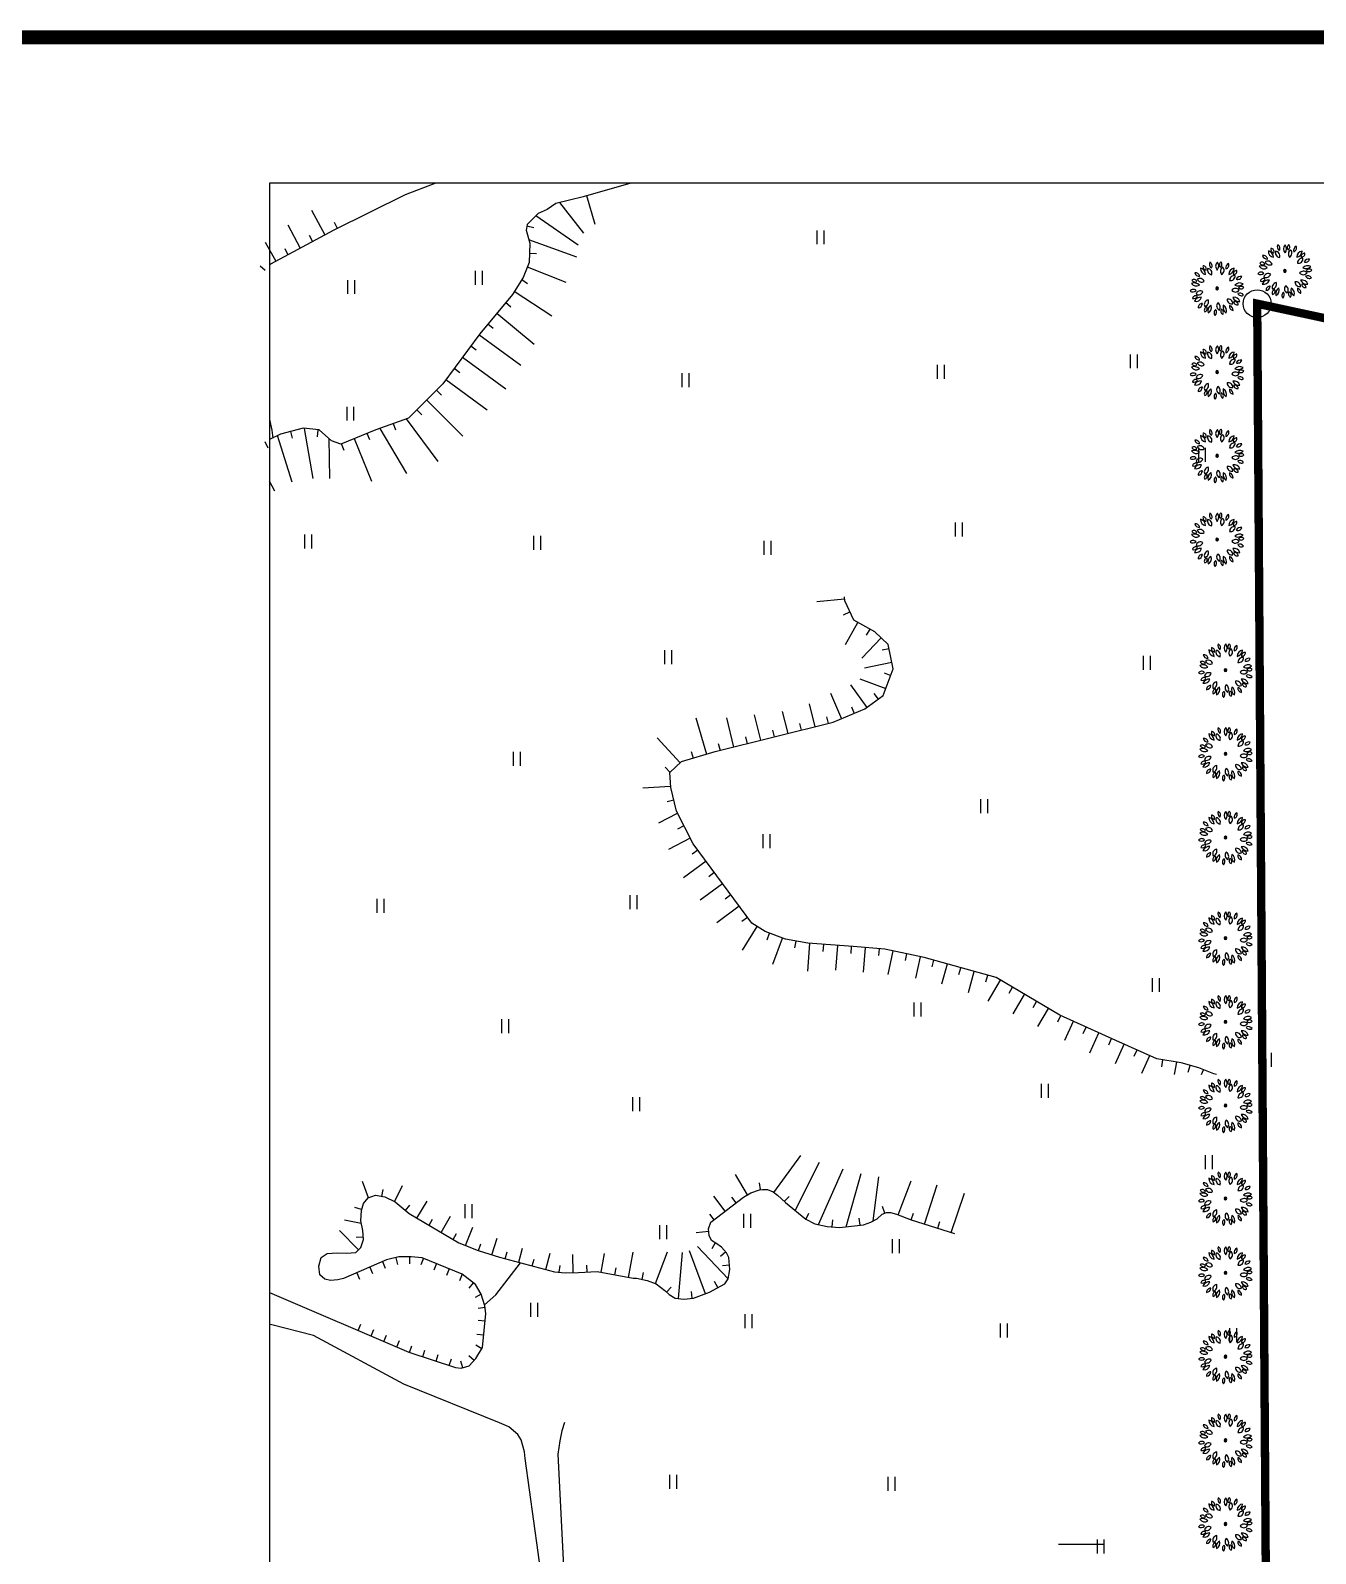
# Model space of a CAD drawing. Extents: x 5412679 to 5683609, y 301830 to 763830.
# Drawn here: x 5454221 to 5463435, y 709961 to 720880 of the extents above; entities that cross this region are included whole.
import ezdxf

# ---------------------------------------------------------------- set-up
doc = ezdxf.new("R2010")
doc.units = 0
doc.header["$LTSCALE"] = 1000
doc.header["$MEASUREMENT"] = 0
doc.linetypes.add('DASH', pattern=[0.35, 0.25, -0.1])
for name, color, linetype in [('A绿-1', 94, 'Continuous'), ('DMTZ', 3, 'Continuous'), ('DXT', 252, 'Continuous'), ('GH1', 7, 'Continuous'), ('JZD', 1, 'Continuous'), ('JZP', 1, 'Continuous'), ('PUB_TITLE', 4, 'Continuous'), ('ZBTZ', 3, 'Continuous')]:
    doc.layers.add(name, color=color, linetype=linetype)
doc.linetypes.add('10421', pattern='A,2,[150,AAA.SHX,S=1,R=0,X=0,Y=1],1e-11', length=2.00000000001)
doc.linetypes.add('1161', pattern='A,0,[149,AAA.SHX,S=0.15,R=0,X=0,Y=0],-1.6', length=1.6)

# ---------------------------------------------------------------- blocks, each defined once
blk = doc.blocks.new('gc121')
for p, q in [((-0.5, -1), (-0.5, 1)), ((0.5, -1), (0.5, 1))]:
    blk.add_line(p, q)
blk = doc.blocks.new('GC0000')
at = {"linetype": 'Continuous'}
blk.add_point((0, 0), dxfattribs=at)
blk = doc.blocks.new('四季桂花')
at = {"layer": 'A绿-1'}
h = blk.add_hatch(color=0, dxfattribs=at)
edge = h.paths.add_edge_path()
edge.add_arc((10.36407713259177, 6.247411956737778), 55, 0, 180)
edge.add_arc((10.36407713259177, 6.247411956737778), 55, 180, 360)
at = {"layer": 'A绿-1', "color": 0}
for centre, radius, start, end in [((-515.5768766660585, 822.1438481918776), 192.4562398753017, 181.7015353359616, 259.7405671458981), ((-712.003030794509, 653.0650988689922), 163.4144535616314, 352.8639188082333, 88.57818367374668), ((-215.9637225802981, 868.6826307169431), 234.1718328775672, 160.7089921054743, 249.1064421703046), ((-570.1670953232788, 704.2089087358945), 276.0825231098517, 348.6570906338713, 61.15834364183878), ((-182.4746982958859, 944.6214575878585), 147.8341543205749, 153.4612985024015, 245.4329496141521), ((-346.6109721165376, 886.6681682459348), 128.0380317958401, 323.3114501221405, 75.58279799453608), ((11.0422285470886, 760.8987563244336), 200.850314059697, 150.5035450346403, 245.3284718856631), ((-218.030537215247, 686.839582525874), 181.2621625433141, 323.2487959694677, 72.5832209507553), ((135.2746841337539, 967.9889385811293), 192.4562398753017, 141.7015353360691, 219.740567145956), ((-123.8782047499662, 964.7274001232618), 163.4144535616314, 312.8639188083293, 48.57818367374886), ((394.7062285672182, 811.0520911327803), 234.1718328775672, 120.7089921054241, 209.1064421701873), ((17.64903272204174, 912.7354494444335), 276.0825231098517, 308.657090633641, 21.15834364194693), ((499.3207370389027, 582.5682405821317), 200.850314059697, 110.5035450347245, 205.328471885745), ((276.236498397182, 673.0807574621685), 181.2621625433141, 283.2487959695008, 32.58322095084399), ((469.1728465500528, 847.6982775322431), 147.8341543205749, 113.4612985024829, 205.4329496142897), ((306.1855098057313, 908.8082454792493), 128.0380317958401, 283.3114501220749, 35.58279799453622), ((526.98421563987, 825.4352232328856), 163.4144535616314, 272.8639188082272, 8.578183673568748), ((727.6033223572776, 661.3534405580976), 192.4562398753017, 101.7015353360624, 179.7405671459222), ((825.4623544494862, 374.3734585396269), 234.1718328775672, 80.70899210548929, 169.1064421702567), ((-962.2001195874291, 36.27857378639965), 163.4144535616314, 32.86391880834398, 128.5781836735857), ((-920.4106810857302, 292.0607082954848), 192.4562398753017, 221.7015353360967, 299.7405671459492), ((-886.4220968593254, 166.6273870579207), 276.0825231098517, 28.65709063367415, 101.1583436419373), ((-720.8082420323735, 520.299106942799), 234.1718328775672, 200.708992105348, 289.106442170183), ((-832.4507223453365, 450.0983949772381), 128.0380317958401, 3.311450122230998, 115.5827979943809), ((-743.9666978839778, 599.9979530445598), 147.8341543205749, 193.4612985023938, 285.4329496141248), ((-704.8834233533817, -104.6980864175312), 181.2621625433141, 43.24879596960156, 152.5832209508524), ((-738.0394034449237, 133.7547900311001), 200.850314059697, 230.5035450346961, 325.3284718857607), ((-605.50505568874, 379.6707275501722), 181.2621625433141, 3.248795969444171, 112.5832209508702), ((-477.6294557515757, 583.6484816185439), 200.850314059697, 190.5035450347614, 285.3284718856959), ((10.36407713259177, 6.247411956737778), 55, 0, 180), ((10.36407713259177, 6.247411956737778), 55, 180, 0), ((758.7351292218555, 132.0997643343471), 200.850314059697, 70.50354503467833, 165.3284718856015), ((646.0230124551344, 344.832159411093), 181.2621625433141, 243.2487959694339, 352.5832209509203), ((601.9805877971703, 694.6351237408126), 276.0825231098517, 268.6570906337542, 341.1583436418637), ((906.0628079231137, 354.5798464170912), 147.8341543205749, 73.46129850251039, 165.4329496141057), ((820.4879945773173, 506.1590383402327), 128.0380317958401, 243.3114501220696, 355.5827979945124), ((984.2518857378054, 45.71551180996539), 192.4562398753017, 61.70153533603437, 139.7405671459502), ((936.038470679825, 300.364925920152), 163.4144535616314, 232.863918808216, 328.5781836737615), ((-924.0039221268489, -196.6252256043917), 128.0380317958401, 43.31145012212902, 155.5827979945731), ((-952.5748056944685, -24.9190678246996), 147.8341543205749, 233.4612985024486, 325.4329496140961), ((-783.1367420260322, -448.4687467702424), 276.0825231098517, 68.65709063377084, 141.1583436418082), ((-883.604968440206, -71.08595718226206), 234.1718328775672, 240.7089921054471, 329.1064421702703), ((-757.3994732816464, -597.0309053786732), 163.4144535616314, 72.86391880822373, 168.5781836736851), ((-889.8004928064292, -374.2286890634095), 192.4562398753017, 261.7015353360414, 339.7405671460367), ((-469.6653974700712, -539.6253078826448), 181.2621625433141, 83.24879596960011, 192.5832209507659), ((-648.3389062058523, -378.2720605023896), 200.850314059697, 270.5035450346244, 5.328471885767366), ((-308.6393962454276, -853.2691758283145), 276.0825231098517, 108.6570906337584, 181.158343641982), ((-628.1795038964592, -628.7569181331164), 234.1718328775672, 280.7089921054512, 9.1064421701988), ((-9.9121067915803, -721.6036567576921), 181.2621625433141, 123.248795969534, 232.5832209508253), ((-250.4998235036146, -712.8490157493106), 200.850314059697, 310.5035450347525, 45.32847188572599), ((459.2527749146575, -565.483440841057), 181.2621625433141, 163.248795969435, 272.5832209507573), ((269.3245163973079, -713.4238001473896), 200.850314059697, 350.5035450346093, 85.32847188571296), ((796.0935592706555, -461.367472208356), 276.0825231098517, 188.657090633843, 261.1583436419172), ((519.5045898396529, -737.066903484676), 234.1718328775672, 0.7089921054483631, 89.10644217030942), ((667.9025276500506, -379.7274656184709), 200.850314059697, 30.50354503458334, 125.3284718856908), ((718.3017846438343, -144.3150441773869), 181.2621625433141, 203.2487959695764, 312.5832209508047), ((874.7490767139716, -237.0264821179844), 234.1718328775672, 40.70899210537347, 129.1064421702438), ((909.412341543637, 151.9594975582622), 276.0825231098517, 228.6570906338686, 301.1583436418647), ((785.1316586393405, -590.8610190518848), 192.4562398753017, 21.70153533595488, 99.74056714596085), ((911.8835280145759, -364.7972648032701), 163.4144535616314, 192.8639188082986, 288.5781836735834), ((923.7695175479639, -303.9982414849765), 147.8341543205749, 33.4612985025176, 125.4329496141645), ((955.6486338394934, -132.8754141219652), 128.0380317958401, 203.3114501221514, 315.5827979944503), ((-578.4318117317271, -750.8935239203965), 128.0380317958401, 83.31145012219875, 195.5827979944233), ((-710.6889692608493, -637.723985637047), 147.8341543205749, 273.4612985025755, 5.432949614134574), ((-193.4295899186509, -950.530794323302), 163.4144535616314, 112.8639188082279, 208.5781836736973), ((-438.0691591132891, -864.960129536008), 192.4562398753017, 301.7015353359645, 19.7405671459637), ((42.56857748881521, -953.3582028516284), 128.0380317958401, 123.3114501221116, 235.5827979944432), ((-131.4902600724708, -951.6785692580706), 147.8341543205749, 313.4612985023737, 45.43294961418166), ((315.047359028762, -858.3632805951602), 276.0825231098517, 148.6570906336914, 221.1583436418441), ((-74.048262458713, -891.7733352788455), 234.1718328775672, 320.7089921052959, 49.10644217017948), ((465.8217541847152, -858.8145668157122), 163.4144535616314, 152.8639188083713, 248.5781836735725), ((223.4132084410412, -950.5149183877475), 192.4562398753017, 341.7015353359573, 59.74056714606832), ((648.4242623041973, -709.2837896712772), 128.0380317958401, 163.3114501221208, 275.5827979944823), ((514.0078091110809, -819.8799795039631), 147.8341543205749, 353.4612985024637, 85.43294961419198)]:
    blk.add_arc(centre, radius, start, end, dxfattribs=at)
blk = doc.blocks.new('HTBTJRT')
at = {"color": 30, "ltscale": 0.01}
blk.add_lwpolyline([(458454.195641518, 3458552.662994249), (458644.661549825, 3458552.662994249), (458644.661549825, 3458849.377220439), (458454.195641518, 3458849.377220439)], close=True, dxfattribs=at)
at = {"layer": 'DMTZ', "linetype": 'Continuous'}
for p, q in [((458477.5327869736, 3458846.411834938), (458476.9394020832, 3458848.471200078)), ((458457.2025632259, 3458847.434639287), (458458.1521520795, 3458845.674441833)), ((458476.7318917458, 3458845.79622348), (458474.9985881993, 3458847.989100677)), ((458455.499884688, 3458846.378430972), (458456.3919511371, 3458844.724859445)), ((458458.8144630389, 3458846.590319561), (458459.0359599664, 3458846.142056258)), ((458473.1288587836, 3458846.184586422), (458472.6385672145, 3458846.282642798)), ((458476.3160846107, 3458844.921334955), (458473.2750950436, 3458847.027524225)), ((458453.8864371559, 3458845.156820353), (458454.6317502022, 3458843.775277056)), ((458457.0346543961, 3458845.6397), (458457.2720516078, 3458845.199650639)), ((458476.2121333136, 3458844.076103495), (458472.7893245569, 3458845.315727912)), ((458455.2744534604, 3458844.690117612), (458455.5118506699, 3458844.250068251)), ((458473.3301750675, 3458844.305132167), (458472.8306460336, 3458844.326848915)), ((458453.5073474372, 3458843.461353264), (458453.8851938886, 3458843.133888862)), ((458475.469784511, 3458842.26430608), (458472.6737614463, 3458843.351636129)), ((458472.694608189, 3458842.16555249), (458472.2753846105, 3458842.438045547)), ((458471.4985400651, 3458840.494606533), (458471.1137573243, 3458840.813891863)), ((458474.4416635872, 3458839.83729075), (458471.7303954075, 3458841.599600384)), ((458473.1595097871, 3458837.816926579), (458470.4751838367, 3458840.04432873)), ((458472.1993867999, 3458836.304005065), (458469.2028136649, 3458838.50147449)), ((458470.2213930855, 3458838.955480268), (458469.8366103424, 3458839.2747656)), ((458469.014653401, 3458837.399387178), (458468.6114490676, 3458837.695067997)), ((458471.1253075725, 3458834.611516081), (458468.0200844745, 3458836.888661504)), ((458469.7991588024, 3458833.103876616), (458466.8373552863, 3458835.275848524)), ((458467.8319242122, 3458835.786574198), (458467.4287198803, 3458836.082255011)), ((458466.5258260577, 3458834.179135127), (458466.1722706902, 3458834.532687791)), ((458465.1116101939, 3458832.764918891), (458464.7580548348, 3458833.118471553)), ((458468.051284875, 3458831.239477259), (458465.4651627646, 3458833.825579674)), ((458463.2417082421, 3458831.661226422), (458463.0727737711, 3458832.131823941)), ((458466.2749158065, 3458829.428794141), (458464.0139700594, 3458832.469689419)), ((458455.8437390278, 3458831.089775804), (458455.7182558823, 3458831.573774626)), ((458457.3123080915, 3458828.194236788), (458456.688544524, 3458831.794013042)), ((458457.6307111498, 3458831.192074408), (458457.6830517417, 3458831.689328205)), ((458458.5111090292, 3458828.20958394), (458458.4530494196, 3458831.067361141)), ((458461.5124408406, 3458827.993719346), (458460.2730039701, 3458831.055823982)), ((458461.3875508372, 3458830.967544016), (458461.1999523591, 3458831.431017522)), ((458464.0349564161, 3458828.555416084), (458462.1315774919, 3458831.793958469)), ((458459.5336540497, 3458830.217156935), (458459.3460555723, 3458830.68063044)), ((458493.4293491154, 3458819.392129994), (458495.4212471984, 3458819.572008033)), ((458495.3505539242, 3458818.440110389), (458495.801621003, 3458818.655840231)), ((458495.483858871, 3458816.295831444), (458496.3745315266, 3458817.886332535)), ((458496.6656668221, 3458815.332539499), (458498.0335459365, 3458816.791621678)), ((458497.0027386915, 3458816.961473717), (458497.2470391412, 3458817.397728421)), ((458498.1229451245, 3458815.922021836), (458498.6125758026, 3458816.023326682)), ((458481.9775685976, 3458809.604575594), (458483.6395898321, 3458807.814720233)), ((458484.4245405558, 3458808.631992882), (458484.5682165736, 3458808.153079443)), ((458482.5665676008, 3458807.500663932), (458482.9067951466, 3458807.13426784)), ((458480.9523080377, 3458806.030116028), (458482.9492318336, 3458806.141063865)), ((458482.688326525, 3458805.046869006), (458483.1733981668, 3458805.168138877)), ((458482.0963378389, 3458803.516287157), (458483.4522976546, 3458804.211657681)), ((458482.8154217488, 3458801.637391257), (458484.3649327977, 3458802.432019754)), ((458483.4637065763, 3458803.093678298), (458483.908615225, 3458803.321838716)), ((458484.4926864172, 3458801.291399651), (458484.8952139195, 3458801.58800122)), ((458502.3992168461, 3458791.982426377), (458502.794738531, 3458793.399733239)), ((458503.6235386756, 3458792.649334423), (458503.7579365598, 3458793.130933926)), ((458504.2979541103, 3458791.345715633), (458504.7211345839, 3458792.862134613)), ((458505.5499347349, 3458792.11173579), (458505.6843326207, 3458792.593335304)), ((458505.7143879819, 3458790.723930658), (458506.6099050558, 3458792.236372628)), ((458486.8544764012, 3458775.67300485), (458486.0373728581, 3458776.742048354)), ((458486.0599736335, 3458775.06574142), (458485.7563419249, 3458775.462992806)), ((458496.5301432238, 3458774.676523758), (458496.473979036, 3458775.173360214)), ((458494.5413982832, 3458774.551719028), (458494.583619829, 3458775.04993406)), ((458502.1037847032, 3458774.45147523), (458502.256317142, 3458774.92764194))]:
    blk.add_line(p, q, dxfattribs=at)
at = {"layer": 'DXT', "color": 252, "linetype": 'Continuous'}
for p, q in [((458454.0970980384, 3458830.381273401), (458453.8734891468, 3458830.828486934)), ((458455.8061213502, 3458827.93333973), (458454.7679178531, 3458831.275701436)), ((458454.5612132627, 3458827.288770586), (458454.1956415179, 3458828.003323112)), ((458496.8566591657, 3458814.63884519), (458498.8151819025, 3458815.044064568)), ((458495.8390363565, 3458813.402813901), (458497.0153879725, 3458811.78534337)), ((458496.5122725752, 3458813.852555155), (458498.3849369073, 3458813.150314172)), ((458498.2678947579, 3458814.262205288), (458498.7360608321, 3458814.086645045)), ((458494.4156313252, 3458812.817687452), (458495.1917537007, 3458810.974416414)), ((458497.5300374949, 3458812.77788384), (458497.8241253993, 3458812.373516212)), ((458488.9481047879, 3458811.254675596), (458489.4001527548, 3458809.433597729)), ((458490.946789001, 3458811.504511393), (458491.3412481995, 3458809.915430207)), ((458492.8736425146, 3458812.043717569), (458493.2823436428, 3458810.397262682)), ((458495.9193600588, 3458811.823291983), (458496.1133906533, 3458811.362474225)), ((458484.7481670271, 3458811.033317025), (458485.5260445014, 3458808.440427963)), ((458486.9423515742, 3458811.033317319), (458487.4590573113, 3458808.951765244)), ((458490.2502405776, 3458810.159787388), (458490.3707004782, 3458809.674513968)), ((458492.1913360223, 3458810.641619864), (458492.3117959202, 3458810.156346449)), ((458494.1324314601, 3458811.123452344), (458494.2528913634, 3458810.638178925)), ((458486.3680496853, 3458809.196122431), (458486.4885095926, 3458808.71084901)), ((458488.3091451328, 3458809.677954909), (458488.4296050334, 3458809.192681489)), ((458483.8783041129, 3458799.59653776), (458485.4884140967, 3458800.78294405)), ((458485.0647044896, 3458797.986423417), (458486.6748144773, 3458799.172829704)), ((458485.6790867943, 3458799.681285305), (458486.0816142885, 3458799.977886877)), ((458486.8654871704, 3458798.071170959), (458487.2680146659, 3458798.367772532)), ((458486.2511048624, 3458796.37630907), (458487.8612148556, 3458797.562715362)), ((458488.0518875426, 3458796.461056615), (458488.4544150408, 3458796.757658191)), ((458488.1048523919, 3458794.3831482), (458489.1648456772, 3458796.079151824)), ((458489.8662588382, 3458795.139659215), (458490.0418190782, 3458795.607825296)), ((458490.2759089603, 3458793.384037046), (458490.978149953, 3458795.256701365)), ((458491.8605349218, 3458794.547487719), (458491.951577841, 3458795.039129938)), ((458492.7891191801, 3458792.87792699), (458492.9368552198, 3458794.872466567)), ((458493.8971907282, 3458794.299959992), (458493.9341247333, 3458794.798594883)), ((458494.7997123273, 3458792.946925386), (458494.9313942543, 3458794.724723205)), ((458495.8917297659, 3458794.152216626), (458495.9286637707, 3458794.650851524)), ((458496.7862311279, 3458792.807200196), (458496.9256029829, 3458794.572662693)), ((458497.883153481, 3458793.995510102), (458497.9225028973, 3458794.4939602)), ((458498.5490945581, 3458792.649858135), (458498.9080038875, 3458794.336763545)), ((458499.7820594221, 3458793.639601445), (458499.8861115653, 3458794.128655668)), ((458500.5386515372, 3458792.390350974), (458500.8642192402, 3458793.92054779)), ((458501.6971426068, 3458793.186933041), (458501.8315404961, 3458793.668532548)), ((458507.2156372144, 3458791.296640423), (458507.4703820205, 3458791.726879842)), ((458507.5016632643, 3458789.816955444), (458508.3308589954, 3458791.217387054)), ((458508.9365911519, 3458790.277654848), (458509.1913359588, 3458790.707894268)), ((458509.2889385544, 3458788.909980228), (458510.0518129296, 3458790.198401483)), ((458510.7114513364, 3458789.239309459), (458510.9157823214, 3458789.695653326)), ((458511.2207216461, 3458787.929672712), (458511.8284685586, 3458789.286987993)), ((458512.536823797, 3458788.421978795), (458512.7411547909, 3458788.878322661)), ((458513.006333204, 3458787.023541776), (458513.6538410224, 3458788.469657331)), ((458514.3621962638, 3458787.604648131), (458514.5665272585, 3458788.060992002)), ((458514.8567982176, 3458786.266023156), (458515.4789386049, 3458787.651713595)), ((458516.1864159776, 3458786.78598625), (458516.3912097999, 3458787.242122595)), ((458516.739237956, 3458785.575795678), (458517.3034809876, 3458786.832531592)), ((458518.1629730561, 3458786.035567807), (458518.247924792, 3458786.528299053)), ((458519.0791818483, 3458785.463983701), (458519.2333866594, 3458786.35839197)), ((458520.0653589586, 3458785.637087143), (458520.2027179411, 3458786.117850481)), ((458521.018470416, 3458785.463983958), (458521.1535139256, 3458785.811242608)), ((458490.3446545074, 3458777.020599541), (458492.2767758155, 3458779.677267081)), ((458491.8659995771, 3458775.725649845), (458493.6204583105, 3458779.201128609)), ((458493.5555999407, 3458774.709337879), (458495.3148950259, 3458778.714691999)), ((458495.5364703108, 3458774.564195381), (458496.6066928973, 3458778.379218636)), ((458461.283405548, 3458776.629968784), (458460.8508558544, 3458777.79452518)), ((458463.158450551, 3458776.352841876), (458463.7262052456, 3458777.5120081)), ((458488.4660971949, 3458776.85391301), (458487.6095888353, 3458778.309976793)), ((458489.3910815642, 3458777.218746027), (458489.3249995164, 3458777.714360839)), ((458497.473670441, 3458774.978616705), (458497.8649378481, 3458778.127613042)), ((458499.2659710127, 3458775.421070659), (458500.2049920241, 3458777.85557054)), ((458501.1514512848, 3458774.75654011), (458502.0524867945, 3458777.569339215)), ((458462.2420799177, 3458776.737031502), (458462.3315227248, 3458777.228967328)), ((458464.7605334188, 3458775.166814032), (458465.4817554997, 3458776.401712653)), ((458487.648979167, 3458776.280268275), (458487.3453474508, 3458776.677519663)), ((458491.0993399998, 3458776.367362712), (458491.4429404855, 3458776.730597605)), ((458503.056118108, 3458774.146410353), (458504.0230472397, 3458776.958044885)), ((458460.7916792843, 3458775.790849964), (458460.3119956722, 3458775.931933318)), ((458463.9298886934, 3458775.717930602), (458464.2505442738, 3458776.101572202)), ((458465.6240506029, 3458774.662491132), (458465.8762120531, 3458775.09424972)), ((458466.487567779, 3458774.158168226), (458467.1656533674, 3458775.319207203)), ((458492.6383385516, 3458775.090716729), (458492.8619456805, 3458775.537931141)), ((458498.2953313808, 3458775.529521039), (458498.1301558198, 3458776.001451024)), ((458500.1991178771, 3458775.061604991), (458500.3516503102, 3458775.537771698)), ((458460.5618299767, 3458772.911532368), (458459.2151691125, 3458774.292718251)), ((458460.7681475804, 3458774.799484911), (458459.5711691573, 3458775.035547076)), ((458467.3510849593, 3458773.653845319), (458467.6032464161, 3458774.085603909)), ((458468.249011792, 3458773.220101638), (458468.7693018649, 3458774.527858264)), ((458485.6756063327, 3458774.211828645), (458484.7679762309, 3458774.123993353)), ((458460.9109206851, 3458773.812358643), (458460.4121322646, 3458773.777559388)), ((458469.1787471877, 3458772.852037087), (458469.3284174203, 3458773.32911119)), ((458470.1328953906, 3458772.552696612), (458470.5042438545, 3458773.736370409)), ((458472.0585215804, 3458772.013816581), (458472.3287196215, 3458773.028989765)), ((458487.0662833689, 3458770.832674226), (458484.8785157216, 3458773.152016204)), ((458486.1510045849, 3458773.410161331), (458485.902934742, 3458772.976038965)), ((458462.28665859, 3458772.059987774), (458462.4857766062, 3458771.601345323)), ((458463.2423176694, 3458772.342922668), (458463.3577565795, 3458771.856430394)), ((458464.2363587276, 3458772.393860393), (458464.2363587996, 3458771.893859515)), ((458465.2267262996, 3458772.296742779), (458465.0356213578, 3458771.834704061)), ((458466.1508037458, 3458771.914532882), (458465.9596987955, 3458771.452494167)), ((458471.0921630384, 3458772.271022135), (458471.2207658208, 3458772.754201401)), ((458473.0248801049, 3458771.75661102), (458473.1534828893, 3458772.239790291)), ((458473.9912386525, 3458771.499405471), (458474.300252514, 3458772.66041532)), ((458475.9651224643, 3458771.262971182), (458475.9445688712, 3458772.578390285)), ((458477.95842665, 3458771.294294192), (458478.2082290088, 3458772.636982841)), ((458479.9246902545, 3458770.928477984), (458480.2625443668, 3458772.744445182)), ((458481.8630806148, 3458770.490596634), (458482.7314357903, 3458772.770029877)), ((458483.5039092686, 3458769.410578413), (458483.8011070872, 3458772.706764495)), ((458485.4393390541, 3458769.759463587), (458484.30389748, 3458772.821668502)), ((458486.8960330694, 3458772.755853909), (458486.5164041502, 3458772.430457599)), ((458487.1685893852, 3458771.817073122), (458486.6712426153, 3458771.765623388)), ((458460.4520888019, 3458771.263515715), (458460.6512068141, 3458770.80487327)), ((458461.3693736932, 3458771.661751746), (458461.5684917108, 3458771.203109298)), ((458467.0748811766, 3458771.532322994), (458466.8837762326, 3458771.07028427)), ((458467.9989586163, 3458771.150113096), (458467.8078536733, 3458770.688074381)), ((458474.9672604437, 3458771.295334213), (458475.0170123215, 3458771.792853693)), ((458476.9641189028, 3458771.303421946), (458476.9363837778, 3458771.802652996)), ((458478.9415584567, 3458771.111386087), (458479.0330125102, 3458771.602951992)), ((458480.9111321329, 3458770.785601367), (458481.0073394629, 3458771.276259117)), ((458468.793392526, 3458770.542942371), (458468.4894367956, 3458770.145938854)), ((458469.3607071427, 3458769.734567272), (458468.9294985271, 3458769.481466486)), ((458482.6471776352, 3458769.874658089), (458482.99200578, 3458770.236727741)), ((458484.497477097, 3458769.430211865), (458484.443447349, 3458769.927284966)), ((458486.3361227195, 3458770.196653467), (458486.0958549161, 3458770.63514207)), ((458469.638609779, 3458768.775902213), (458469.1431127014, 3458768.70894308)), ((458460.5478677424, 3458767.125671603), (458460.7449867925, 3458767.585176725)), ((458469.6418950564, 3458767.782525335), (458469.1442857282, 3458767.831370355)), ((458461.4668779864, 3458766.731433498), (458461.6639970446, 3458767.190938617)), ((458462.3858882303, 3458766.337195387), (458462.583007283, 3458766.796700509)), ((458463.3048984768, 3458765.94295728), (458463.5020175226, 3458766.402462402)), ((458469.5442050192, 3458766.787306681), (458469.0465956947, 3458766.836151702)), ((458464.2255101993, 3458765.5529636), (458464.3810649355, 3458766.028151563)), ((458465.1758861313, 3458765.241854127), (458465.331440874, 3458765.717042096)), ((458466.1262620627, 3458764.930744658), (458466.2818168051, 3458765.405932628)), ((458468.8500792495, 3458764.975557478), (458468.4757844596, 3458765.307075638)), ((458469.4007722189, 3458765.807488233), (458468.974942282, 3458766.069537349)), ((458467.0766379976, 3458764.619635193), (458467.2321927358, 3458765.094823157)), ((458468.0435706496, 3458764.449717192), (458467.8965274087, 3458764.92760752))]:
    blk.add_line(p, q, dxfattribs=at)
at = {"layer": 'DXT', "color": 252, "linetype": 'Continuous', "flags": 128}
for points in [[(458480.0850073015, 3458849.377220439), (458476.6852733443, 3458848.39763559), (458474.7052699328, 3458847.917634484), (458474.1052689349, 3458847.497633661), (458473.4452678139, 3458847.197633045), (458472.6652665461, 3458846.417631573), (458472.6052664874, 3458846.117631034), (458472.5890741937, 3458846.006982655), (458472.8624730787, 3458845.06342922), (458472.8024731565, 3458843.683426784), (458472.3824725596, 3458842.603424831), (458471.6024713507, 3458841.403422618), (458469.2624676146, 3458838.583417352), (458466.6224634561, 3458834.983410671), (458464.1624594613, 3458832.523406019), (458461.8224554607, 3458831.68340423), (458459.3024511645, 3458830.6634021), (458458.6424499721, 3458830.903402434), (458457.7424482867, 3458831.683403685), (458456.6024462714, 3458831.803403741), (458454.9824434829, 3458831.383402787), (458454.195641518, 3458830.990001673)], [(458454.195641518, 3458843.492632071), (458454.2731276087, 3458843.582039123), (458458.8331352929, 3458846.042044055), (458463.9331439166, 3458848.562049167), (458466.0729676387, 3458849.377220439)], [(458522.0910575198, 3458785.463984103), (458521.8944631678, 3458785.522962184), (458520.81446121, 3458785.942962775), (458519.5544589554, 3458786.30296324), (458517.8144558542, 3458786.602963534), (458514.8744505115, 3458787.922965456), (458510.854443207, 3458789.72296808), (458506.2944348384, 3458792.422972216), (458501.1344255782, 3458793.862974053), (458498.3144205442, 3458794.462974729), (458496.0344165054, 3458794.642974743), (458492.7944107809, 3458794.882974729), (458491.1744078946, 3458795.182975036), (458489.7344052992, 3458795.722975794), (458488.7744035326, 3458796.322976722), (458484.574395391, 3458802.022986169), (458483.3743929653, 3458804.36299012), (458482.9543920045, 3458806.042993017), (458482.8943917671, 3458807.122994909), (458483.7343931238, 3458807.902996391), (458486.1343972547, 3458808.622997976), (458494.5944118373, 3458810.7230028), (458496.8744157187, 3458811.683004791), (458498.1944179067, 3458812.643006655), (458498.9144189173, 3458814.563010123), (458498.5544180525, 3458816.303013137), (458497.5944162476, 3458817.203014585), (458496.0944134999, 3458818.04301586), (458495.4344121582, 3458819.423018198), (458495.4080003822, 3458819.722351139)], [(458454.195641518, 3458769.850657169), (458464.1769853965, 3458765.568848394), (458467.5219914221, 3458764.473846918), (458467.9269921455, 3458764.413846871), (458468.5119931445, 3458764.59384726), (458468.9769938895, 3458765.118848243), (458469.4569946332, 3458765.89884968), (458469.6969947345, 3458768.343854007), (458469.6219945296, 3458768.898854975), (458469.3669939663, 3458769.723856388), (458468.9619931687, 3458770.41385755), (458468.0019913785, 3458771.148858713), (458465.1369861818, 3458772.33386041), (458464.3419847771, 3458772.393860405), (458463.4569832251, 3458772.393860287), (458462.5719816944, 3458772.183859798), (458459.4969764706, 3458770.84885704), (458459.0769757439, 3458770.758856831), (458458.5519748322, 3458770.698856652), (458458.161974132, 3458770.803856782), (458457.7869734369, 3458771.118857291), (458457.7119732171, 3458771.733858362), (458457.891973454, 3458772.348859465), (458458.3269741725, 3458772.648860049), (458459.0319754101, 3458772.678860194), (458459.7069766046, 3458772.663860261), (458460.381977775, 3458772.723860455), (458460.7269783394, 3458773.083861134), (458460.9219786029, 3458773.653862162), (458460.8769784429, 3458774.298863289), (458460.7269780814, 3458774.988864481), (458460.7719780635, 3458775.723865779), (458460.9219782556, 3458776.233866694), (458461.2669788182, 3458776.623867424), (458461.7919797077, 3458776.818867838), (458462.4519808878, 3458776.698867717), (458463.1869822269, 3458776.338867183), (458464.1919841092, 3458775.498865844), (458467.7619906537, 3458773.413862656), (458469.1569931844, 3458772.85886187), (458470.6869959349, 3458772.378861232), (458474.632003003, 3458771.328859912), (458475.3820043317, 3458771.253859883), (458476.3420060215, 3458771.268860041), (458477.6920083791, 3458771.34386035), (458480.2720129786, 3458770.863859853), (458480.5120134007, 3458770.863859886), (458481.2770147576, 3458770.713859724), (458481.9070158981, 3458770.473859383), (458482.5220170458, 3458769.993858625), (458482.8370176406, 3458769.693858141), (458483.2720184424, 3458769.438857751), (458483.8870195299, 3458769.363857703), (458484.5770207343, 3458769.438857928), (458485.7470227296, 3458769.873858848), (458486.8420245685, 3458770.473860045), (458487.0670249158, 3458770.833860709), (458487.2020250671, 3458771.493861886), (458487.1120247979, 3458772.363863403), (458486.9620244939, 3458772.678863938), (458486.6020238018, 3458773.098864629), (458486.1970230551, 3458773.383865074), (458485.8820224719, 3458773.563865344), (458485.7020221131, 3458773.938865984), (458485.6570219663, 3458774.403866794), (458485.8220221957, 3458774.883867658), (458488.1770260948, 3458776.683871134), (458488.6870269487, 3458776.983871731), (458489.3170280291, 3458777.208872212), (458489.5420284191, 3458777.23887229), (458489.8870290312, 3458777.223872314), (458490.2920297575, 3458777.05887208), (458490.62203037, 3458776.818871701), (458491.1770314194, 3458776.293870857), (458492.6320341366, 3458775.093868936), (458493.2920353361, 3458774.763868446), (458494.1620368951, 3458774.583868247), (458495.0470384535, 3458774.508868232), (458496.7720414527, 3458774.703868808), (458497.3120423821, 3458774.883869197), (458497.7470431119, 3458775.138869704), (458498.1220437357, 3458775.468870334), (458498.4220442454, 3458775.57387056), (458498.7220447763, 3458775.5738706), (458499.1420455186, 3458775.468870468), (458500.1920474182, 3458775.063869904), (458503.3133549741, 3458774.06400861)]]:
    blk.add_lwpolyline(points, dxfattribs=at)
at = {"layer": 'DXT', "color": 252, "linetype": '1161', "flags": 128}
blk.add_lwpolyline([(458454.195641518, 3458832.421970724), (458454.3449083252, 3458831.675637214), (458454.4167909886, 3458831.100576448)], dxfattribs=at)
at = {"layer": 'DXT', "color": 252, "linetype": '1161', "elevation": 14.81025, "flags": 128}
blk.add_lwpolyline([(458469.6057831628, 3458768.95130347), (458470.4154308183, 3458769.66753043), (458472.1832839168, 3458771.980609886)], dxfattribs=at)
at = {"layer": 'DXT', "color": 252, "linetype": '10421', "flags": 128}
for points, elevation in [([(458473.4570036207, 3458751.195162385), (458472.527001083, 3458757.945174116), (458472.4670009142, 3458758.425174953), (458472.2420004103, 3458759.280176425), (458472.0019999382, 3458759.655177049), (458471.3569987285, 3458760.225177964), (458470.6819975031, 3458760.510178376), (458463.8119850664, 3458763.270182305), (458457.3469732384, 3458766.76518758), (458454.3469678654, 3458767.530188522), (458454.195641518, 3458767.544952048)], 14.8655), ([(458475.3470057016, 3458760.52517903), (458475.1370054025, 3458759.925177943), (458475.0020052717, 3458759.220176692), (458474.8520051297, 3458758.245174955), (458475.3470072499, 3458748.780158392), (458475.3170072348, 3458748.570158023), (458475.1820070533, 3458748.180157317), (458474.9870067443, 3458747.910156816), (458474.7170062889, 3458747.760156516), (458474.3420056226, 3458747.835156597), (458473.9670049535, 3458747.910156679), (458473.7870045858, 3458748.270157286), (458473.7420043948, 3458749.080158708), (458473.4570036207, 3458751.195162385)], 14.7575)]:
    blk.add_lwpolyline(points, dxfattribs=dict(at, elevation=elevation))
at = {"layer": 'GH1', "linetype": 'Continuous', "ltscale": 0.01}
for p, q in [((458525.0057320396, 3458840.73671063), (458525.0057320396, 3458827.332705891)), ((458525.0057320396, 3458840.73671063), (458526.6421107744, 3458599.558099759)), ((458514.0437349546, 3458751.76847263), (458510.7533017113, 3458751.76847263))]:
    blk.add_line(p, q, dxfattribs=at)
at = {"layer": 'JZD', "linetype": 'DASH', "ltscale": 8, "const_width": 0.6, "flags": 128}
blk.add_lwpolyline([(458525.0057320396, 3458840.73671063), (458581.8585159458, 3458828.5341809), (458583.4094881365, 3458599.943262146), (458526.6418401231, 3458599.558097924)], close=True, dxfattribs=at)
at = {"layer": 'JZP', "color": 7, "linetype": 'Continuous'}
blk.add_circle((458525.0035907631, 3458840.73717022), 1, dxfattribs=at)
at = {"layer": 'A绿-1', "xscale": 0.001800000150804976, "yscale": 0.001800000150804976, "zscale": 0.001800000150804976, "rotation": 94.27160843946801}
for p in [(458527.0073348659, 3458843.058623925), (458522.1411931252, 3458841.8196223), (458522.1411931252, 3458835.8196223), (458522.1411931252, 3458829.8196223), (458522.1411931252, 3458823.8196223), (458522.7442681118, 3458814.441142386), (458522.7442681118, 3458808.441142386), (458522.7442681118, 3458802.441142386), (458522.7442681118, 3458795.230007178), (458522.7442681118, 3458789.230007178), (458522.7442681118, 3458783.230007178), (458522.7449544112, 3458776.575247218), (458522.7442681118, 3458771.230007178), (458522.7442681118, 3458765.230007178), (458522.7442681118, 3458759.230007178), (458522.7442681118, 3458753.230007178)]:
    blk.add_blockref('四季桂花', p, dxfattribs=at)
at = {"layer": 'DXT', "color": 252, "linetype": 'Continuous', "xscale": 0.5, "yscale": 0.5, "zscale": 0.5}
for p in [(458489.8426708088, 3458802.212002885), (458500.6638692827, 3458790.134313027), (458525.7721882719, 3458786.534449452), (458509.79069327, 3458784.311000453), (458468.4763585795, 3458775.671164255), (458488.4431780019, 3458774.988706584), (458482.4143880332, 3458774.178661461), (458473.1813758537, 3458768.593305813)]:
    blk.add_blockref('gc121', p, dxfattribs=at)
at = {"layer": 'JZD', "color": 7, "linetype": 'Continuous'}
blk.add_blockref('GC0000', (458525.0057320396, 3458840.73671063), dxfattribs=at)
at = {"layer": 'ZBTZ', "linetype": 'Continuous', "xscale": 0.5, "yscale": 0.5, "zscale": 0.5}
for p in [(458493.7071868816, 3458845.493559022), (458469.2081482619, 3458842.593253823), (458460.056434401, 3458841.931605152), (458502.3329071745, 3458835.842668754), (458516.1710984295, 3458836.601908298), (458484.0371908499, 3458835.255588), (458459.9945741926, 3458832.85122463), (458521.0603526802, 3458829.897053197), (458503.614865413, 3458824.555985678), (458456.9772382351, 3458823.681822802), (458473.3906540395, 3458823.590772416), (458489.8952552968, 3458823.226562864), (458482.7827761124, 3458815.396012565), (458517.0982849951, 3458814.989441969), (458471.9316858798, 3458808.111779399), (458505.4481451316, 3458804.703426876), (458462.1550475876, 3458797.557884365), (458480.2875006491, 3458797.832221242), (458517.7472584263, 3458791.890093089), (458471.0924781125, 3458788.94303574), (458480.4943528931, 3458783.346906621), (458521.5583847338, 3458779.191114695), (458499.1023364937, 3458773.164338087), (458488.5410551023, 3458767.781482684), (458506.8545189892, 3458767.11726407), (458523.2919838973, 3458766.796302251), (458483.1504000358, 3458756.268320197), (458498.8054582332, 3458756.120717452), (458513.7937349546, 3458751.646179122)]:
    blk.add_blockref('gc121', p, dxfattribs=at)

msp = doc.modelspace()

# ---------------------------------------------------------------- linework, layer by layer
at = {"layer": 'PUB_TITLE', "linetype": 'ByBlock', "const_width": 100}
msp.add_lwpolyline([(5415179.499999971, 680830.0000000139), (5485979.499999971, 680830.0000000139), (5485979.499999971, 720830.0000000139), (5415179.499999971, 720830.0000000139)], close=True, dxfattribs=at)

# ---------------------------------------------------------------- block references
at = {"xscale": 100, "yscale": 100, "zscale": 100}
msp.add_blockref('HTBTJRT', (-40389483.56089393, -345165152.4158506), dxfattribs=at)

doc.saveas('drawing.dxf')
